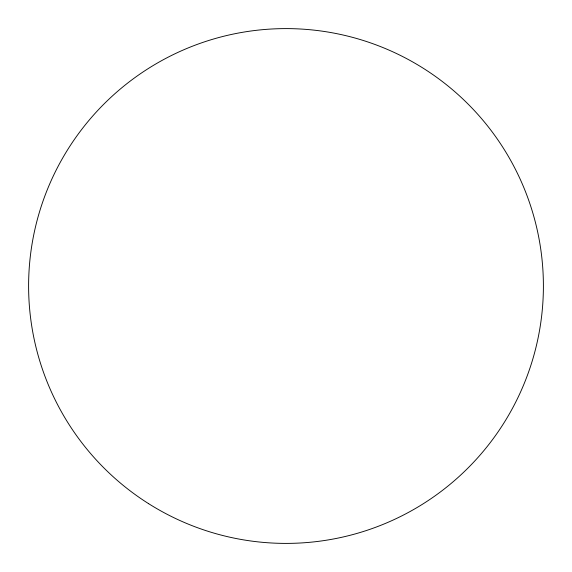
<?xml version="1.0" encoding="UTF-8"?>
<svg xmlns="http://www.w3.org/2000/svg" width="572" height="572" viewBox="0 0 572 572"><rect width="100%" height="100%" fill="white"/><g stroke="black" fill="none" stroke-linecap="round" stroke-linejoin="round"><path stroke-width="0.86" d="M148.648 503.689A257.4 257.4 0 0 0 543.2 296.103A257.4 257.4 0 0 0 166.152 58.208A257.4 257.4 0 0 0 148.648 503.689"/></g></svg>
